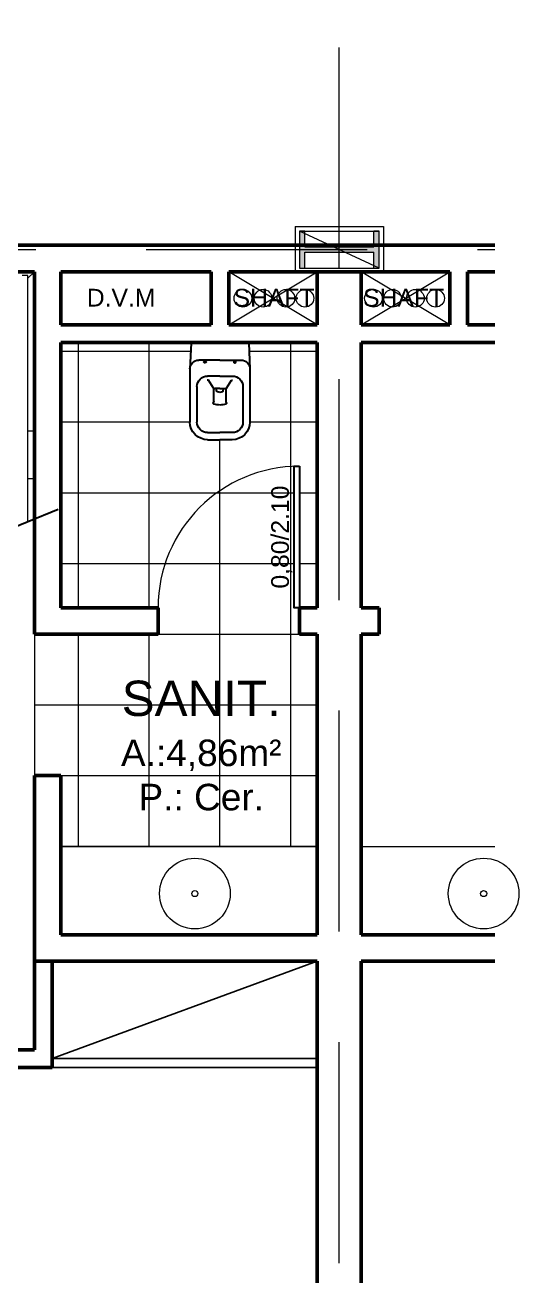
# Model space of a CAD drawing. Header units: millimetres. Extents: x 908.4 to 963.4, y 274.9 to 316.3.
# Drawn here: x 915.61 to 918.41, y 282.31 to 289.38 of the extents above; entities that cross this region are included whole.
import ezdxf

# ---------------------------------------------------------------- set-up
doc = ezdxf.new("R2010")
doc.units = ezdxf.units.MM
doc.header["$LTSCALE"] = 10
doc.linetypes.add('DASHDOT', pattern=[25.4, 12.7, -6.35, 0, -6.35])
doc.linetypes.add('DASHED2', pattern=[0.375, 0.25, -0.125])
doc.layers.get('0').update_dxf_attribs({"color": 90})
for name, color, linetype, lineweight in [('cinza 03', 252, 'Continuous', 13), ('COTA', 90, 'Continuous', 9), ('HID', 16, 'Continuous', 20), ('linha estutura', 252, 'Continuous', 13), ('PAREDES 2', 1, 'Continuous', 50), ('Pilares', 16, 'Continuous', 20), ('pn 02', 16, 'Continuous', 20), ('PN-03', 180, 'Continuous', 30)]:
    doc.layers.add(name, color=color, linetype=linetype, lineweight=lineweight)
doc.styles.get("Standard").update_dxf_attribs({"font": 'simplex.shx'})

# ---------------------------------------------------------------- blocks, each defined once
blk = doc.blocks.new('VASO')
at = {"layer": 'PN-03', "color": 0}
for p, q in [((-0.5127, -0.0606), (-0.5127, 0.098)), ((-0.5079, 0.103), (-0.3627, 0.1094)), ((-0.3627, 0.1094), (-0.0627, 0.1094)), ((-0.4127, -0.0606), (-0.4127, 0.0594)), ((-0.3227, -0.0606), (-0.3227, 0.0094)), ((-0.2989, 0.0039), (-0.2989, 0.0108)), ((-0.255, -0.0238), (-0.2989, 0.0039)), ((-0.2627, 0.0694), (-0.0627, 0.0694)), ((-0.0027, 0.0094), (-0.0027, -0.0606)), ((0.0373, 0.0094), (0.0373, -0.0606)), ((-0.5127, -0.0606), (-0.5127, -0.2192)), ((-0.4127, -0.0606), (-0.4127, -0.1806)), ((-0.3227, -0.0606), (-0.3227, -0.1306)), ((-0.2531, -0.0606), (-0.2531, -0.0307)), ((-0.2381, -0.042), (-0.2531, -0.0407)), ((-0.2531, -0.0606), (-0.2531, -0.0904)), ((-0.183, -0.0257), (-0.2481, -0.0257)), ((-0.0027, -0.1306), (-0.0027, -0.0606)), ((0.0373, -0.1306), (0.0373, -0.0606)), ((-0.255, -0.0973), (-0.2989, -0.125)), ((-0.2989, -0.125), (-0.2989, -0.1319)), ((-0.2381, -0.0791), (-0.2531, -0.0804)), ((-0.183, -0.0954), (-0.2481, -0.0954)), ((-0.2627, -0.1906), (-0.0627, -0.1906)), ((-0.5079, -0.2242), (-0.3627, -0.2306)), ((-0.3627, -0.2306), (-0.0627, -0.2306))]:
    blk.add_line(p, q, dxfattribs=at)
for points in [[(-0.402, 0.0303, 0.139889), (-0.4036, 0.0298, 0.107118), (-0.4051, 0.0284, 0.079812), (-0.406, 0.0264, 0.067459), (-0.4063, 0.0238, 0.067459), (-0.406, 0.0212, 0.079812), (-0.4051, 0.0192, 0.107118), (-0.4036, 0.0178, 0.139889), (-0.402, 0.0173, 0.139889), (-0.4005, 0.0178, 0.107118), (-0.399, 0.0192, 0.079812), (-0.3981, 0.0212, 0.067459), (-0.3977, 0.0238, 0.067459), (-0.3981, 0.0264, 0.079812), (-0.399, 0.0284, 0.107118), (-0.4005, 0.0298, 0.139889)], [(-0.402, -0.1514, -0.139889), (-0.4036, -0.151, -0.107118), (-0.4051, -0.1495, -0.079812), (-0.406, -0.1475, -0.067459), (-0.4063, -0.1449, -0.067459), (-0.406, -0.1423, -0.079812), (-0.4051, -0.1403, -0.107118), (-0.4036, -0.1389, -0.139889), (-0.402, -0.1385, -0.139889), (-0.4005, -0.1389, -0.107118), (-0.399, -0.1403, -0.079812), (-0.3981, -0.1423, -0.067459), (-0.3977, -0.1449, -0.067459), (-0.3981, -0.1475, -0.079812), (-0.399, -0.1495, -0.107118), (-0.4005, -0.151, -0.139889)]]:
    blk.add_lwpolyline(points, format="xyb", close=True, dxfattribs=at)
for centre, radius, start, end in [((-0.5077, 0.098), 0.005, 92.52689, 180), ((-0.3627, 0.0594), 0.05, 90, 180), ((-0.0627, 0.0094), 0.1, 0, 90), ((-0.2627, 0.0094), 0.06, 90, 180), ((-0.0627, 0.0094), 0.06, 0, 90), ((-0.2481, -0.0307), 0.005, 90, 180), ((-0.239, -0.0486), 0.0067, 14.1141, 81.87895), ((-0.2845, -0.0651), 0.055, 4.68496, 19.1599), ((-0.2845, -0.0561), 0.055, 340.8401, 355.31504), ((-0.1847, 0.0089), 0.0347, 272.82366, 292.69005), ((-0.1694, -0.0277), 0.005, 13.94246, 112.69005), ((-0.2749, -0.0624), 0.1161, 0.91585, 18.02033), ((-0.2749, -0.0587), 0.1161, 341.97967, 359.08415), ((-0.2627, -0.1306), 0.06, 180, 270), ((-0.2481, -0.0904), 0.005, 180, 270), ((-0.239, -0.0725), 0.0067, 278.12105, 345.8859), ((-0.1847, -0.13), 0.0347, 67.30995, 87.17634), ((-0.1694, -0.0934), 0.005, 247.30995, 346.05754), ((-0.0627, -0.1306), 0.06, 270, 0), ((-0.0627, -0.1306), 0.1, 270, 0), ((-0.3627, -0.1806), 0.05, 180, 270), ((-0.5077, -0.2192), 0.005, 180, 267.47311)]:
    blk.add_arc(centre, radius, start, end, dxfattribs=at)

msp = doc.modelspace()

# ---------------------------------------------------------------- hatches: boundary and pattern name
at = {"layer": 'cinza 03'}
h = msp.add_hatch(dxfattribs=at)
h.set_pattern_fill('_USER', color=256, scale=0.4, style=0, double=1, pattern_type=0)
h.set_pattern_definition([(0, (919.1145, 284.7391), (0, 0.4), []), (90, (919.1145, 284.7391), (-0.4, 2e-17), [])])
h.paths.add_polyline_path([(917.2645, 285.9391), (917.1645, 285.9391), (917.1645, 286.0891), (917.1345, 286.0891), (917.1345, 286.8885, 0.40327), (916.3645, 286.0891), (916.3645, 285.9391), (915.6645, 285.9391), (915.6645, 285.1391), (915.8145, 285.1391), (915.8145, 284.7391), (917.2645, 284.7391)])
h.paths.add_polyline_path([(917.2645, 287.5891), (916.8779, 287.5891), (916.8843, 287.4435, -0.022055), (916.8845, 287.4391), (916.8845, 287.1391, -0.414214), (916.7845, 287.0391), (916.7145, 287.0391), (916.6445, 287.0391, -0.414214), (916.5445, 287.1391), (916.5445, 287.4391, -0.022055), (916.5447, 287.4435), (916.5511, 287.5891), (915.8145, 287.5891), (915.8145, 286.0891), (916.3645, 286.0891, -0.40327), (917.1345, 286.8885), (917.1345, 286.8891), (917.1645, 286.8891), (917.1645, 286.0891), (917.2645, 286.0891)])
h.paths.add_polyline_path([(916.106, 285.588), (917.1115, 285.588), (917.1115, 284.9216), (916.106, 284.9216)], flags=24)
h.paths.add_polyline_path([(916.9796, 286.1846), (916.9796, 286.8047), (917.1511, 286.8047), (917.1511, 286.1846)], flags=25)
at = {"layer": 'Pilares'}
msp.add_hatch(color=256, dxfattribs=at).paths.add_polyline_path([(917.1645, 288.2191), (917.1645, 288.0091), (917.1945, 288.0091), (917.1945, 288.0991), (917.5845, 288.0991), (917.5845, 288.0091), (917.6145, 288.0091), (917.6145, 288.2191), (917.5845, 288.2191), (917.5845, 288.1291), (917.1945, 288.1291), (917.1945, 288.2191)])

# ---------------------------------------------------------------- linework, layer by layer
for p, q in [((915.7645, 283.5391), (917.2645, 284.0891)), ((915.7645, 283.5391), (917.2645, 283.5391)), ((915.7645, 283.4891), (917.2645, 283.4891))]:
    msp.add_line(p, q)
at = {"layer": 'cinza 03'}
for p, q in [((917.2645, 287.6891), (916.7645, 287.9891)), ((916.7645, 287.6891), (917.2645, 287.9891)), ((917.5145, 287.6891), (918.0145, 287.9891)), ((918.0145, 287.6891), (917.5145, 287.9891)), ((915.6645, 285.9391), (915.6645, 285.1391))]:
    msp.add_line(p, q, dxfattribs=at)
for centre in [(916.8444, 287.8389), (916.9586, 287.8389), (917.088, 287.8389), (917.1957, 287.8389), (917.5833, 287.8389), (917.691, 287.8389), (917.8204, 287.8389), (917.9347, 287.8389)]:
    msp.add_circle(centre, 0.05, dxfattribs=at)
msp.add_arc((917.1645, 286.0891), 0.8, 90, 180, dxfattribs=at)
at = {"layer": 'HID'}
for p, q in [((917.2645, 284.7391), (915.8145, 284.7391)), ((917.5145, 284.7391), (918.269, 284.7391))]:
    msp.add_line(p, q, dxfattribs=at)
for centre, radius in [((916.5725, 284.4725), 0.2), ((918.2066, 284.4725), 0.2), ((916.5725, 284.4725), 0.0172), ((918.2066, 284.4725), 0.0172)]:
    msp.add_circle(centre, radius, dxfattribs=at)
at = {"layer": 'linha estutura', "linetype": 'DASHED2', "ltscale": 0.5}
for p, q in [((917.3895, 274.8821), (917.3895, 289.3843)), ((910.6727, 288.1141), (918.269, 288.1141))]:
    msp.add_line(p, q, dxfattribs=at)
at = {"layer": 'PAREDES 2'}
for p, q in [((912.6675, 288.1391), (918.269, 288.1391)), ((912.6675, 287.9891), (915.6645, 287.9891)), ((915.6645, 285.9391), (915.6645, 287.9891)), ((915.8145, 287.6891), (915.8145, 287.9891)), ((915.8145, 287.9891), (916.6645, 287.9891)), ((916.6645, 287.9891), (916.1145, 287.9891)), ((916.6645, 287.6891), (916.6645, 287.9891)), ((916.7645, 287.6891), (916.7645, 287.9891)), ((916.7645, 287.9891), (918.0145, 287.9891)), ((917.2645, 287.9891), (917.2645, 287.6891)), ((917.5145, 287.9891), (917.5145, 287.6891)), ((918.0145, 287.6891), (918.0145, 287.9891)), ((918.1145, 287.9891), (918.269, 287.9891)), ((918.1145, 287.9891), (918.269, 287.9891)), ((918.1145, 287.6891), (918.1145, 287.9891)), ((918.1145, 287.9891), (918.269, 287.9891)), ((916.6645, 287.6891), (915.8145, 287.6891)), ((917.2645, 287.6891), (916.7645, 287.6891)), ((917.5145, 287.6891), (918.0145, 287.6891)), ((918.1145, 287.6891), (918.269, 287.6891)), ((915.8145, 286.0891), (915.8145, 287.5891)), ((917.2645, 287.5891), (915.8145, 287.5891)), ((917.2645, 287.5891), (917.2645, 286.0891)), ((917.5145, 287.5891), (918.269, 287.5891)), ((917.5145, 287.5891), (917.5145, 286.0891)), ((916.3645, 286.0891), (915.8145, 286.0891)), ((916.3645, 285.9391), (916.3645, 286.0891)), ((917.2645, 286.0891), (917.1645, 286.0891)), ((917.1645, 285.9391), (917.1645, 286.0891)), ((917.5145, 286.0891), (917.6145, 286.0891)), ((917.6145, 285.9391), (917.6145, 286.0891)), ((916.3645, 285.9391), (915.6645, 285.9391)), ((917.1645, 285.9391), (917.2645, 285.9391)), ((917.2645, 285.9391), (917.2645, 284.2391)), ((917.6145, 285.9391), (917.5145, 285.9391)), ((917.5145, 285.9391), (917.5145, 284.2391)), ((915.6645, 285.1391), (915.6645, 284.0891)), ((915.8145, 285.1391), (915.6645, 285.1391)), ((915.8145, 285.1391), (915.8145, 284.2391)), ((917.2645, 284.2391), (915.8145, 284.2391)), ((917.5145, 284.2391), (918.269, 284.2391)), ((917.2645, 284.0891), (915.6645, 284.0891)), ((915.6645, 284.0891), (915.6645, 283.5891)), ((915.7645, 284.0891), (915.7645, 283.4891)), ((917.2645, 284.0891), (917.2645, 280.2441)), ((917.5145, 284.0891), (918.269, 284.0891)), ((917.5145, 284.0891), (917.5145, 280.2441)), ((915.6645, 283.5891), (915.5645, 283.5891)), ((915.7645, 283.4891), (915.5645, 283.4891))]:
    msp.add_line(p, q, dxfattribs=at)
at = {"layer": 'Pilares'}
for p, q in [((917.1395, 288.2441), (917.1395, 287.9841)), ((917.1395, 288.2441), (917.6395, 288.2441)), ((917.6395, 288.2441), (917.6395, 287.9841)), ((917.1645, 288.2191), (917.6145, 288.2191)), ((917.6145, 288.0091), (917.1645, 288.2191)), ((917.1945, 288.1291), (917.1945, 288.2191)), ((917.5845, 288.1291), (917.5845, 288.2191)), ((917.1945, 288.1291), (917.5845, 288.1291)), ((917.1945, 288.0091), (917.1945, 288.0991)), ((917.1945, 288.0991), (917.5845, 288.0991)), ((917.5845, 288.0091), (917.5845, 288.0991)), ((917.1395, 287.9841), (917.6395, 287.9841)), ((917.1645, 288.0091), (917.6145, 288.0091))]:
    msp.add_line(p, q, dxfattribs=at)
for points in [[(917.1945, 288.2191), (917.1645, 288.2191), (917.1645, 288.0091), (917.1945, 288.0091)], [(917.5845, 288.0091), (917.6145, 288.0091), (917.6145, 288.2191), (917.5845, 288.2191)]]:
    msp.add_lwpolyline(points, dxfattribs=at)
at = {"layer": 'pn 02'}
for p, q in [((915.6284, 287.953), (915.6645, 287.9891)), ((915.6284, 287.0891), (915.6645, 287.0891)), ((915.6284, 286.8191), (915.6645, 286.8191))]:
    msp.add_line(p, q, dxfattribs=at)
msp.add_lwpolyline([(915.6284, 286.5749), (915.6284, 287.9671), (915.5948, 287.9671)], dxfattribs=at)
at = {"layer": 'PN-03'}
msp.add_lwpolyline([(917.1645, 286.8891), (917.1645, 286.0891), (917.1345, 286.0891), (917.1345, 286.8891)], close=True, dxfattribs=at)
at = {"layer": 'PN-03', "linetype": 'DASHDOT'}
msp.add_lwpolyline([(915.7994, 286.6449), (915.3944, 286.479), (915.4811, 286.2095), (915.221, 286.6449), (915.221, 286.3749), (914.5755, 286.1614)], dxfattribs=at)

# ---------------------------------------------------------------- block references
at = {"layer": 'HID', "xscale": -1, "rotation": 90}
msp.add_blockref('VASO', (916.654, 287.0764), dxfattribs=at)

# ---------------------------------------------------------------- texts
at = {"layer": 'COTA', "attachment_point": 2}
for s, insert, char_height, width in [('{\\fArial|b0|i0|c0|p34;D.V.M}', (916.1553, 287.8924), 0.1, 0.550433), ('{\\fArial|b0|i0|c0|p34;SHAFT}', (917.0207, 287.8924), 0.1, 0.504183), ('{\\fArial|b0|i0|c0|p34;SHAFT}', (917.7539, 287.8924), 0.1, 0.455049), ('{\\fArial|b0|i0|c0|p34;SANIT.\\P\\H0.75x;A.:4,86m²\\PP.: Cer.}', (916.6087, 285.6765), 0.2, 1.3)]:
    msp.add_mtext(s, dxfattribs=dict(at, insert=insert, char_height=char_height, width=width))
at = {"layer": 'COTA', "insert": (917.0046, 286.7797), "char_height": 0.1, "width": 0.746736, "attachment_point": 3, "rotation": 90}
msp.add_mtext('{\\fArial|b0|i0|c0|p34;0,80/2.10}', dxfattribs=at)

doc.saveas('drawing.dxf')
